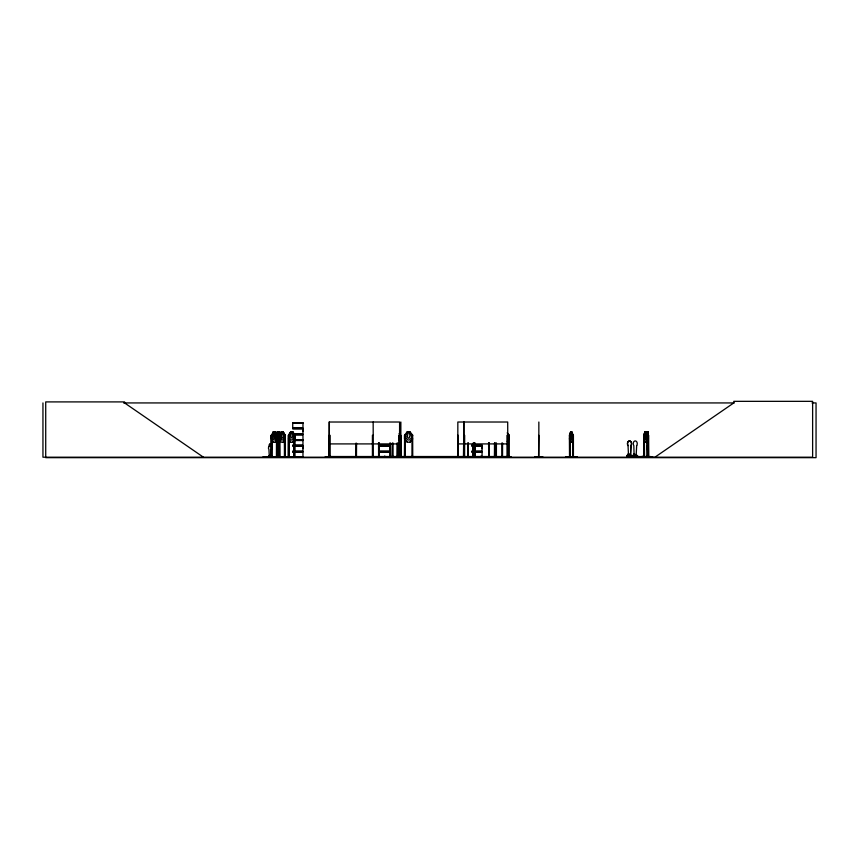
<?xml version="1.0" encoding="UTF-8"?>
<svg xmlns="http://www.w3.org/2000/svg" width="859" height="859" viewBox="0 0 859 859"><rect width="100%" height="100%" fill="white"/><g stroke="black" fill="none" stroke-linecap="round" stroke-linejoin="round"><path stroke-width="1.29" d="M302.959 448.613L302.959 446.089L292.726 446.089M302.959 431.39L302.959 428.877L292.726 428.877M482.049 448.613L482.049 446.089L471.827 446.089M325.185 456.795L333.389 456.763M396.901 456.795L405.255 457.203M405.115 457.192L396.901 457.095L397.03 443.04M534.599 456.784L542.813 456.763M648.158 435.32L647.976 431.905L647.31 435.255L647.665 431.809L648.448 435.32L648.33 457.203L648.266 456.408M647.375 439.561L647.267 442.696M647.503 445.842L647.418 437.575L647.836 442.707M647.579 435.373L647.385 438.788L647.976 435.288C647.461 423.723 647.418 446.594 648.04 435.051M647.826 442.857L648.244 435.03M569.807 435.137L569.871 457.192M572.781 457.203L572.803 435.051M644.132 457.192L644.067 435.051M647.063 435.137L647.976 435.373L648.158 438.788M648.062 442.868L647.761 439.561M648.266 435.212L648.728 457.203M647.321 438.702L647.385 441.397M630.452 456.15L630.871 445.606A2.738 2.008 -90 0 0 630.871 441.73A2.738 2.008 -90 0 0 628.026 441.73A2.738 2.008 -90 0 0 628.026 445.606L628.552 456.15M628.026 445.606L628.144 445.606A2.738 2.008 -90 0 1 628.144 441.73A2.738 2.008 -90 0 1 630.989 441.73A2.738 2.008 -90 0 1 630.989 445.606L630.57 456.15L628.444 456.15M636.669 445.606L636.132 456.15L634.125 456.15L633.824 445.606A2.738 2.008 -90 0 1 633.824 441.73A2.738 2.008 -90 0 1 636.669 441.73A2.738 2.008 -90 0 1 636.669 445.606L636.551 445.606M272.035 435.137L271.788 457.203M276.856 435.137L276.63 457.203M279.647 435.191L279.025 435.288M647.707 435.824L647.836 441.666L647.622 435.824M289.215 435.137L289 457.203L288.935 435.32M269.264 456.376L270.972 456.376L271.261 449.343A1.825 1.664 -90 0 0 270.972 446.476L270.51 443.706M270.972 456.376L271.315 449.343M508.496 435.137L508.453 457.203M404.428 457.149L404.6 435.32L405.373 435.019L405.287 457.203M412.062 435.137L412.664 435.32L412.749 457.203M647.482 438.519L646.151 442.224M628.348 454.347L629.486 454.798L628.015 454.679M628.262 454.744C631.182 454.207 626.64 455.367 629.422 454.347M635.198 454.798L633.813 454.658L634.393 454.959M635.198 454.465L633.813 454.679M634.393 454.722L635.026 454.916L633.813 454.615M628.219 454.636L629.228 454.841M647.632 445.842L647.289 435.03M647.579 431.809L647.085 457.203L647.052 456.408M647.579 435.288L647.579 442.224M647.461 449.88L647.364 439.464L648.244 442.965L647.772 449.88M647.461 439.464L646.967 442.933M269.264 444.5L269.307 446.476L269.726 443.706M270.692 455.646L270.005 455.549L270.692 455.334M270.274 455.324L270.521 455.313M477.862 457.138L483.703 456.752L470.56 456.752L483.692 456.763M565.92 457.138L577.033 457.149L565.952 457.203M565.92 456.795L577.012 456.795M573.243 457.138L573.211 435.288L571.89 431.809L570.634 431.809L569.388 435.288L569.528 457.203M640.18 457.138L652.668 456.795L626.737 457.192L626.963 455.42L628.724 455.42L628.724 456.558M647.332 457.192L647.289 446.905M647.74 457.009L647.418 446.905M628.38 454.314L628.992 454.486M274.032 432.356L273.398 435.32L274.032 438.187L275.352 436.844M277.232 457.203L277.317 435.288L277.951 432.356L278.67 432.356L279.272 435.32M291.362 432.356L290.686 436.844L292.071 438.187L292.79 435.32L292.071 432.356L291.308 432.356M273.387 431.905L272.41 437.918L273.72 439.98L275.03 439.98L276.319 437.918L277.307 431.905L279.336 431.905L281.226 435.32L281.226 438.724L279.272 442.138M276.33 437.918L277.64 439.98L278.95 439.98L280.238 437.918L281.226 431.873M272.024 435.234L271.186 435.32L271.219 457.203L271.304 435.288L273.355 431.809M297.439 457.149L268.373 457.095M273.989 457.138L262.94 457.181L274.042 457.203M281.838 456.763L274.472 457.149M289.204 435.234L288.345 435.32L288.388 457.203L288.495 435.288L290.643 431.809L292.822 431.809L294.97 435.288L294.068 435.32L294.003 457.203M285.779 456.795L290.89 456.763M290.857 457.138L282.267 456.763M390.061 456.999L376.059 457.095L387.656 457.138M284.683 435.266L284.619 457.171M486.151 457.138L490.951 457.095M490.951 456.795L485.99 457.203M570.709 431.809L569.506 435.32L570.108 435.32M570.634 442.224L571.965 442.224L573.168 438.724L573.125 435.288M571.965 442.224L573.093 438.724M644.991 431.905L643.778 435.32L643.788 457.203M647.052 439.915L646.236 442.224L644.894 442.224L643.649 438.756L644.969 442.224M469.25 457.138L454.991 457.138L469.315 457.203M499.97 457.138L510.944 457.203L507.54 457.095L507.626 456.408M328.804 457.192L328.89 456.526L506.37 456.526L506.37 457.203M329.19 457.138L329.147 422.016M392.155 457.138L392.316 443.04M404.471 457.138L404.546 456.408M279.272 436.844L278.606 438.187L277.317 436.844M275.288 435.288L277.339 431.809L279.368 431.809L281.355 435.288L281.29 438.756L279.304 442.224L277.274 442.224L275.288 438.756L275.342 435.288L277.371 431.905M275.288 442.138L277.371 438.756L277.371 435.288L275.385 431.809L273.291 431.809M275.32 442.224L277.371 438.756M279.261 438.691L281.194 442.192L283.212 442.192L285.209 438.724L285.209 435.255L283.212 431.776L281.129 431.776L279.143 435.255L279.218 457.171M283.212 442.192L285.209 438.724M288.56 435.32L290.675 431.905L289.612 437.918L291.029 439.98L292.436 439.98L293.832 437.918L293.832 435.32L292.79 431.905L290.621 431.905M292.726 442.138L294.97 438.756L294.905 435.288L292.758 431.809M292.758 442.224L294.97 438.756M507.272 441.365L509.172 438.756L509.054 435.32L507.229 432.753L509.172 435.288L509.14 457.203M626.984 457.009L627.736 457.203M629.787 457.203C628.069 456.945 631.129 457.589 629.98 455.42M632.471 457.192L633.255 457.009M635.671 455.42L635.102 457.009M641.866 457.192L642.027 456.558M642.253 457.181L642.854 457.16L642.027 456.848M644.304 457.192L645.281 457.181L645.045 456.558M647.503 457.138L648.33 457.009M648.459 457.181L648.62 435.32M632.879 455.42L632.879 456.558L650.725 456.558L649.984 457.192M399.027 440.431L400.369 438.724M399.091 440.495L400.455 438.756L400.455 435.288L399.091 433.548M409.99 442.138L412.685 438.724L410.033 442.224L407.252 442.224L404.514 438.756L404.514 435.288L407.252 431.809L410.033 431.809L412.771 435.288M262.994 457.192L263.81 457.181M265.452 457.203L265.624 456.773M269.168 457.192L269.296 456.011M271.326 457.074L271.97 457.192L271.992 456.408L271.111 456.408M271.809 457.074L271.734 435.32M654.923 457.203L733.779 402.935L733.779 401.336L812.625 401.336L812.625 457.203L42.95 457.203L42.95 402.935M627.349 457.203L626.952 456.848L652.668 456.795M648.491 457.203L648.105 457.203M269.951 457.203L269.307 456.967L269.984 457.181M389.535 457.149L389.653 456.408M123.567 402.935L734.187 402.935M812.023 402.935L816.05 402.935L816.05 457.664L45.72 457.664L45.72 401.905L124.576 401.905L124.576 402.935L203.422 457.203M292.715 422.811L302.969 422.811M292.736 423.315L302.959 423.315M292.651 428.212L303.034 428.212M292.651 428.523L303.034 428.523M646.236 431.809L644.894 431.809L643.692 435.32L644.379 435.32M273.323 431.905L275.352 431.905L276.319 435.32M646.215 431.905L644.916 431.905L644.304 435.32L645.12 439.98L645.936 439.98L646.741 437.918L646.129 431.905L647.353 435.32M273.967 432.356L274.687 432.356L275.406 438.724L277.371 442.138M645.796 432.356L645.313 432.356C643.563 439.572 647.493 439.561 645.721 432.356M293.413 433.902L302.969 433.902L302.969 428.877M294.175 434.257L303.034 434.257M294.175 434.568L303.034 434.568M294.218 434.922L302.969 434.922L302.969 439.765L294.229 439.636L302.969 439.776M508.421 435.051L509.14 435.288M572.728 435.008L573.415 435.32L573.415 457.203M271.304 435.288L271.304 438.756L273.355 442.224M276.501 435.32L277.371 435.288M281.29 435.288L281.87 432.324L282.525 432.324L283.191 436.812L282.525 438.154L281.237 436.812M648.373 435.288L647.976 431.809M329.137 435.32L330.114 435.32L330.2 457.203M373.16 435.32L372.419 435.32L372.419 457.203M400.852 435.32L401.078 457.203M457.836 435.32L458.33 457.203M463.742 435.32L463.452 457.203L463.409 456.408M463.924 435.32L464.665 435.32L464.579 457.203M507.701 435.32L506.96 435.32L507.046 457.203M538.851 435.32L538.572 457.203M569.388 438.756L570.709 442.224M294.218 439.98L302.969 439.98M294.218 440.238L302.969 440.238L302.959 445.08L292.726 445.08M294.229 440.527L302.959 440.527M273.291 442.224L275.385 442.224M290.643 442.224L288.441 438.756L290.589 442.224L292.822 442.224M647.192 442.202C647.954 450.438 648.867 437.8 647.89 435.288M329.373 443.91L399.596 443.91M457.836 443.91L507.701 443.91M379.807 445.08L390.05 445.08M471.827 445.08L482.06 445.08M292.651 445.434L303.034 445.434M379.742 445.434L390.126 445.434M471.752 445.434L482.135 445.434M292.651 445.746L303.034 445.746M379.742 445.746L390.126 445.746M471.752 445.746L482.135 445.746M379.807 446.089L390.05 446.089M292.726 451.125L302.969 451.125L302.969 446.089M379.807 451.125L390.05 451.125M471.827 451.125L482.06 451.125L482.06 446.089M292.651 451.469L303.034 451.469M379.742 451.469L390.126 451.469M471.752 451.469L482.135 451.469M292.651 451.78L303.034 451.78M379.742 451.78L390.126 451.78M471.752 451.78L482.135 451.78M292.726 452.135L302.969 452.135L302.969 456.988L292.339 457.149M379.807 452.135L390.05 452.135M471.827 452.135L482.06 452.135L482.06 456.988M270.972 456.011L271.788 456.011M278.95 456.376L279.83 456.376M285.134 456.376L284.265 456.376L284.275 457.171M636.906 456.333L638.237 456.333M642.102 456.333L643.917 456.333L643.96 457.138M276.426 456.408L277.307 456.408M288.27 456.408L289.172 456.408L289.172 457.203M293.993 456.408L294.895 456.408L294.895 457.203M507.787 456.408L506.874 456.408L506.874 457.203M569.453 456.408L570.183 456.408M572.76 456.408L573.479 456.408M266.311 456.623L267.514 456.623M390.566 456.634L412.621 456.752M428.899 456.752L431.626 456.752M492.969 457.149L499.262 456.763L485.206 457.203M292.296 456.795L302.959 456.848M376.059 456.795L390.04 456.848M499.262 456.795L492.873 457.203M507.54 456.795L510.998 456.795M411.998 435.019L411.966 457.203M279.712 435.041L279.819 457.171M508.26 457.16L508.324 456.408L509.28 456.408L509.28 457.203M400.852 457.149L400.863 422.016M271.433 457.192L271.594 456.011M476.831 457.149L450.653 457.203M473.288 457.138L473.255 443.223L473.352 457.203M569.7 457.138L569.742 456.408M404.6 438.724L407.295 442.138M280.238 437.886L281.559 439.948L282.869 439.948L284.157 437.886L283.191 431.873M283.159 431.776L285.145 435.288M275.32 431.809L277.307 435.32M646.151 431.809L647.471 435.234M279.272 431.905L280.238 435.32M294.412 435.116L294.175 457.203M647.181 445.574L647.697 447.636L648.03 442.686M647.772 439.464L648.148 442.965M269.307 456.376L268.921 449.343A1.825 1.664 -90 0 1 269.307 446.476M647.675 446.905L647.686 457.203M644.379 437.886L644.54 457.203M637.195 456.848L637.195 455.42L635.435 455.42L635.435 456.558M636.959 455.42L636.959 456.558M634.747 456.558L634.747 454.164L633.695 454.164L633.695 456.558M634.618 454.164L634.618 456.558M634.414 456.558L634.414 455.42L632.654 455.42L632.654 456.848M634.178 455.42L634.178 456.848M633.835 454.164L633.835 456.558M631.515 456.848L631.515 455.42L629.744 455.42L629.744 456.558M631.279 455.42L631.279 456.558L627.199 456.558L627.199 455.42M629.067 456.558L629.067 454.164L628.015 454.164L628.015 456.558M628.938 454.164L628.938 456.558M628.498 455.42L628.498 456.848M628.144 454.164L628.144 456.558M573.082 440.463L573.039 457.203M570.108 440.463L570.151 457.203M538.851 422.016L538.851 457.203M508.968 456.408L508.979 457.203M508.635 456.408L508.625 457.203M507.83 435.32L507.83 437.918M507.819 457.203L507.701 422.016L457.836 422.016L457.836 457.203M505.06 456.526L505.06 457.203M502.655 456.408L502.655 457.203M502.579 443.04L502.536 457.203M502.365 456.408L502.343 457.203M502 456.408L502.021 457.203M501.785 443.04L501.903 457.203M501.71 456.408L501.71 457.203M496.405 443.223L496.405 457.203M496.234 457.203L496.201 443.223L496.115 457.203M495.944 443.223L495.911 457.203M495.353 456.408L495.353 457.203M495.289 443.04L495.246 457.203M495.02 456.408L494.999 457.203M494.805 456.408L494.773 457.203M494.687 443.04L494.612 457.203M494.516 443.04L494.451 457.203M489.426 456.408L489.426 457.203M489.362 443.04L489.265 457.203L489.19 443.04M488.878 456.408L488.846 457.203M488.76 443.04L488.76 457.203L488.588 443.04M481.212 456.408L481.212 457.203M480.986 456.408L481.008 457.203M480.89 456.408L480.922 457.203M480.696 456.408L480.729 457.203M474.963 443.04L474.92 457.203L474.834 443.04M474.383 456.408L474.404 457.203M474.286 443.04L474.211 457.203M474.168 443.04L474.093 457.203M473.524 443.223L473.524 457.203M473.051 443.223L473.019 457.203M468.359 443.04L468.316 457.203M468.241 443.04L468.123 457.203M467.79 456.408L467.811 457.203L467.575 443.04M467.5 456.408L467.5 457.203M464.751 456.408L464.751 457.203M464 456.408L464 457.203M463.924 422.016L463.806 457.203L463.742 422.016M461.734 456.526L461.734 457.203M458.18 457.203L458.105 435.32L458.008 457.203M457.396 456.526L457.396 457.203M456.086 456.526L456.086 457.203M432.839 457.203L432.195 457.203M428.147 457.203L426.043 457.203M412.578 456.408L412.578 457.203M411.837 456.408L411.837 457.203M405.459 456.408L405.62 457.203M401.357 456.526L401.357 457.203M401.239 456.408L401.207 457.203M400.777 456.408L400.681 457.203M400.434 457.203L400.358 435.32L398.855 435.32L398.941 457.203M399.51 456.408L399.532 457.203L399.596 422.016L329.373 422.016L329.319 457.203L329.427 435.32M399.21 456.526L399.21 457.203M399.016 435.32L399.016 437.918M398.769 456.408L398.769 457.203M397.771 443.04L397.857 457.203M397.685 456.408L397.685 457.203M397.116 456.408L397.116 457.203M393.143 456.408L393.143 457.203M393.057 443.04L393.057 457.203M392.402 456.408L392.402 457.203M390.48 443.04L390.566 457.203M390.394 456.408L390.394 457.203M389.739 443.04L389.825 457.203M385.133 456.408L385.143 457.203M384.886 456.408L384.982 457.203M384.853 456.408L384.853 457.203M384.649 456.408L384.671 457.203M384.381 456.408L384.488 457.203M384.317 456.634L384.317 457.203M379.388 456.408L379.388 457.203M379.313 443.04L379.216 457.203M379.141 443.04L379.055 457.203M378.819 456.408L378.84 457.203M378.722 443.04L378.722 457.203M378.551 443.04L378.594 457.203M373.246 456.408L373.268 457.203L373.16 422.016M372.334 456.408L372.334 457.203M356.646 456.408L356.646 457.203M356.56 443.223L356.474 457.203M356.26 456.526L356.26 457.203M355.905 456.408L355.905 457.203M355.819 443.223L355.755 457.203M331.402 456.526L331.402 457.203M330.028 456.408L330.039 457.203M329.802 456.526L329.802 457.203M294.83 435.32L294.787 457.203M294.648 435.32L294.53 457.203M294.336 456.408L294.369 457.203M288.645 456.408L288.624 457.203M285.038 457.171L285.145 435.255L284.34 435.288L284.469 457.171M284.877 435.288L284.941 457.171M284.78 456.376L284.758 457.171M280.013 457.203L274.386 457.203M279.562 441.719L279.626 457.171M279.443 456.376L279.347 457.171M279.025 441.719L279.057 457.171M277.038 440.463L277.103 457.203M276.952 456.408L276.92 457.203M276.501 437.886L276.437 457.203M270.972 456.773L270.918 455.173L270.113 455.173L270.113 456.773M270.864 455.173L270.864 456.773M270.166 455.173L270.166 456.773M269.49 456.773L269.49 456.011L268.674 456.011L268.674 456.967M268.867 456.011L268.867 456.773M648.362 438.724L647.976 442.224L648.448 438.724M571.052 432.356C569.216 440.774 573.855 438.208 571.052 432.356M276.899 434.149L277.951 436.769L276.845 439.475L278.284 437.263L279.723 439.475L278.638 436.759L279.69 434.235L278.305 436.243L276.899 434.149M570.655 431.905L570.043 437.918L570.859 439.98L571.664 439.98L572.47 435.32L571.869 431.905L570.655 431.905M408.186 432.356L407.306 436.844L408.186 438.187L409.077 438.187L410.001 435.32L409.077 432.356L408.186 432.356M407.295 431.905L405.953 435.32L405.953 437.918L407.757 439.98L409.55 439.98L411.332 437.918L411.332 435.32L409.99 431.905L407.295 431.905M302.969 423.015L292.715 423.004L292.736 427.868L302.969 427.868L302.969 423.015"/></g></svg>
